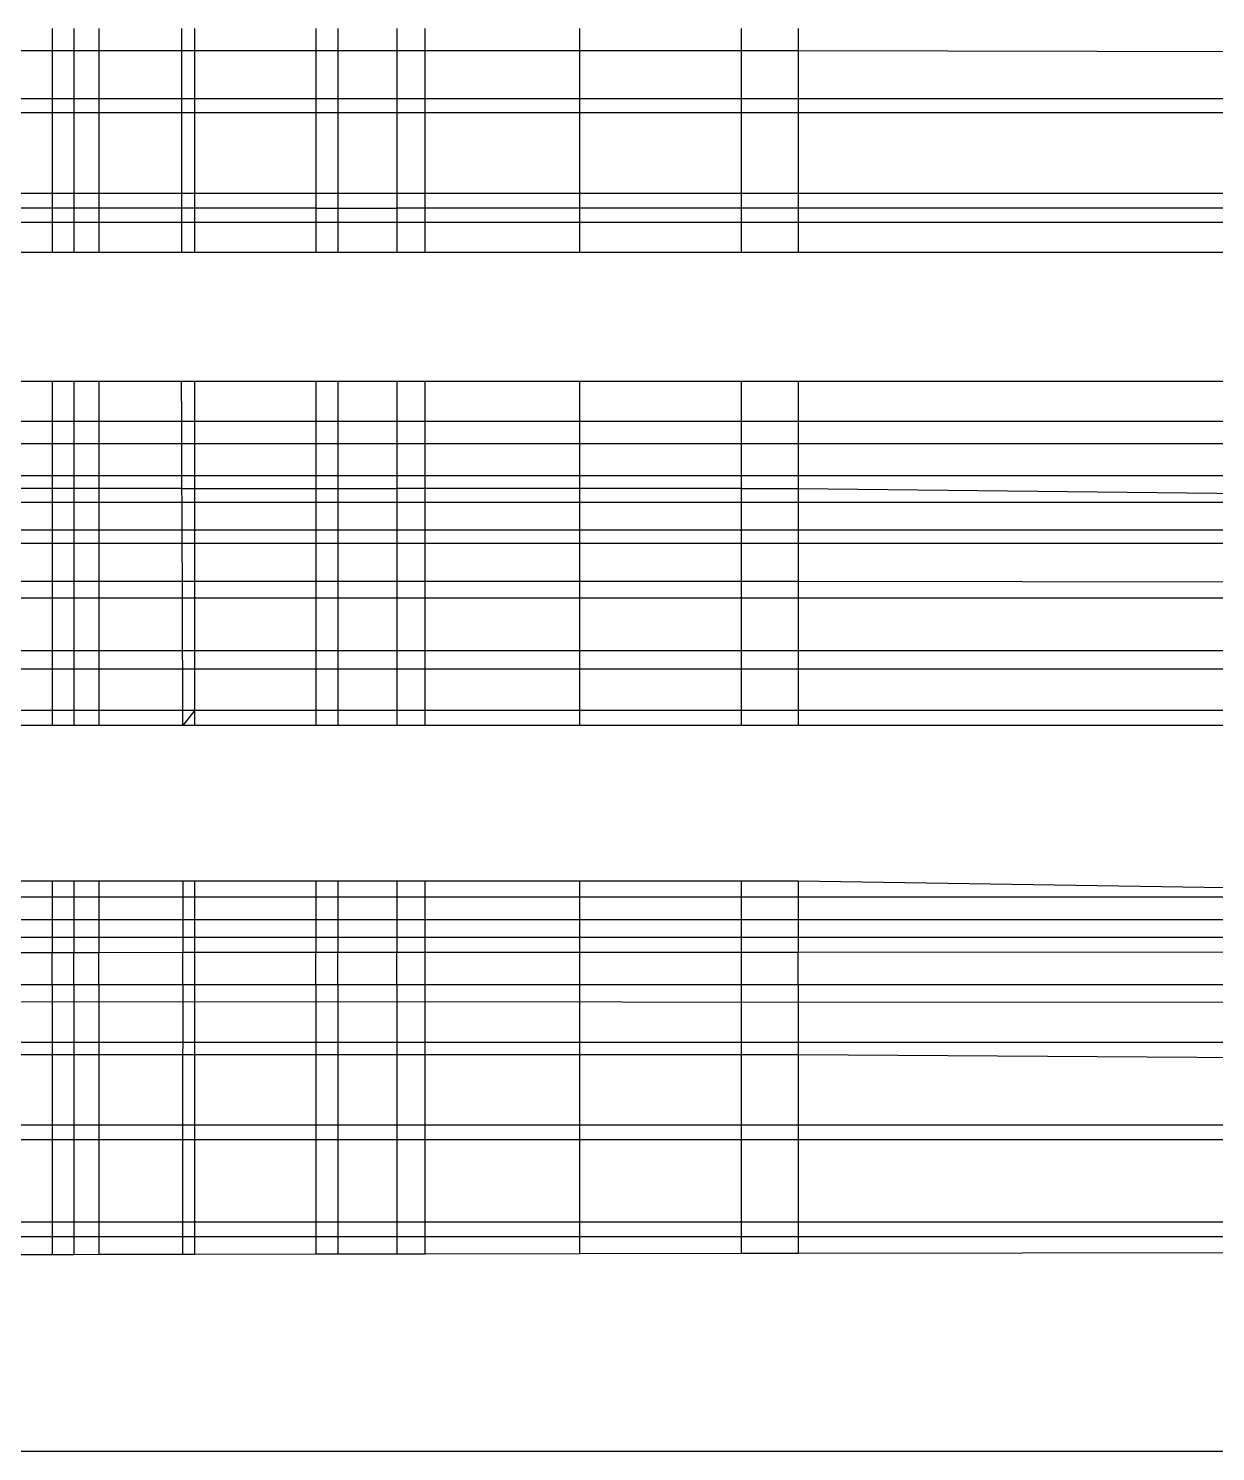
# Model space of a CAD drawing. Header units: inches. Extents: x 17 to 4615, y 5 to 3256.
# Drawn here: x 1649.082 to 1651.627, y 1396.612 to 1399.665 of the extents above; entities that cross this region are included whole.
import ezdxf

# ---------------------------------------------------------------- set-up
doc = ezdxf.new("R2010")
doc.units = ezdxf.units.IN
doc.header["$MEASUREMENT"] = 0

msp = doc.modelspace()

# ---------------------------------------------------------------- linework, layer by layer
for p, q in [((1649.1324, 1399.6646), (1649.1324, 1399.6167)), ((1649.1785, 1399.6646), (1649.1785, 1399.6167)), ((1649.2324, 1399.6646), (1649.2324, 1399.6167)), ((1649.4106, 1399.6167), (1649.4107, 1399.6646)), ((1649.4386, 1399.6167), (1649.4386, 1399.6646)), ((1649.6981, 1399.6646), (1649.6981, 1399.6167)), ((1649.7447, 1399.6646), (1649.7447, 1399.6167)), ((1649.8715, 1399.6646), (1649.8715, 1399.6167)), ((1649.9324, 1399.6167), (1649.9324, 1399.6646)), ((1650.2638, 1399.6167), (1650.2638, 1399.6646)), ((1650.6106, 1399.6167), (1650.6106, 1399.6646)), ((1650.7324, 1399.6646), (1650.7324, 1399.6167)), ((1649.1324, 1399.6167), (1649.0202, 1399.6167)), ((1649.1324, 1399.6167), (1649.1324, 1399.5139)), ((1649.1785, 1399.6167), (1649.1324, 1399.6167)), ((1649.1785, 1399.6167), (1649.1785, 1399.5139)), ((1649.2324, 1399.6167), (1649.1785, 1399.6167)), ((1649.2324, 1399.6167), (1649.2324, 1399.5139)), ((1649.4106, 1399.6167), (1649.2324, 1399.6167)), ((1649.4105, 1399.5139), (1649.4106, 1399.6167)), ((1649.4386, 1399.6167), (1649.4106, 1399.6167)), ((1649.4386, 1399.5139), (1649.4386, 1399.6167)), ((1649.6981, 1399.6167), (1649.4386, 1399.6167)), ((1649.6981, 1399.6167), (1649.6981, 1399.5139)), ((1649.7447, 1399.6167), (1649.6981, 1399.6167)), ((1649.7447, 1399.6167), (1649.7447, 1399.5139)), ((1649.8715, 1399.6167), (1649.7447, 1399.6167)), ((1649.8715, 1399.6167), (1649.8715, 1399.5139)), ((1649.9324, 1399.6167), (1649.8715, 1399.6167)), ((1649.9324, 1399.5139), (1649.9324, 1399.6167)), ((1650.2638, 1399.6167), (1649.9324, 1399.6167)), ((1650.2638, 1399.5139), (1650.2638, 1399.6167)), ((1650.6106, 1399.6167), (1650.2638, 1399.6167)), ((1650.6106, 1399.5139), (1650.6106, 1399.6167)), ((1650.7324, 1399.6167), (1650.6106, 1399.6167)), ((1650.7324, 1399.6167), (1650.7324, 1399.5139)), ((1654.4066, 1399.6094), (1650.7324, 1399.6167)), ((1649.1324, 1399.5139), (1649.0203, 1399.5139)), ((1649.1324, 1399.5139), (1649.1324, 1399.4834)), ((1649.1785, 1399.5139), (1649.1324, 1399.5139)), ((1649.1785, 1399.5139), (1649.1785, 1399.4834)), ((1649.2324, 1399.5139), (1649.1785, 1399.5139)), ((1649.2324, 1399.5139), (1649.2324, 1399.4834)), ((1649.4105, 1399.5139), (1649.2324, 1399.5139)), ((1649.4105, 1399.4834), (1649.4105, 1399.5139)), ((1649.4386, 1399.5139), (1649.4105, 1399.5139)), ((1649.4386, 1399.4834), (1649.4386, 1399.5139)), ((1649.6981, 1399.5139), (1649.4386, 1399.5139)), ((1649.6981, 1399.5139), (1649.6981, 1399.4834)), ((1649.7447, 1399.5139), (1649.6981, 1399.5139)), ((1649.7447, 1399.5139), (1649.7447, 1399.4834)), ((1649.8715, 1399.5139), (1649.7447, 1399.5139)), ((1649.8715, 1399.5139), (1649.8715, 1399.4834)), ((1649.9324, 1399.5139), (1649.8715, 1399.5139)), ((1649.9324, 1399.4834), (1649.9324, 1399.5139)), ((1650.2638, 1399.5139), (1649.9324, 1399.5139)), ((1650.2638, 1399.4834), (1650.2638, 1399.5139)), ((1650.6106, 1399.5139), (1650.2638, 1399.5139)), ((1650.6106, 1399.4834), (1650.6106, 1399.5139)), ((1650.7324, 1399.5139), (1650.6106, 1399.5139)), ((1650.7324, 1399.5139), (1650.7324, 1399.4834)), ((1654.2355, 1399.5139), (1650.7324, 1399.5139)), ((1649.1324, 1399.4834), (1649.0203, 1399.4834)), ((1649.1324, 1399.4834), (1649.1324, 1399.3114)), ((1649.1785, 1399.4834), (1649.1324, 1399.4834)), ((1649.1785, 1399.4834), (1649.1785, 1399.3114)), ((1649.2324, 1399.4834), (1649.1785, 1399.4834)), ((1649.2324, 1399.4834), (1649.2324, 1399.3114)), ((1649.4105, 1399.4834), (1649.2324, 1399.4834)), ((1649.4103, 1399.3114), (1649.4105, 1399.4834)), ((1649.4386, 1399.4834), (1649.4105, 1399.4834)), ((1649.4386, 1399.3114), (1649.4386, 1399.4834)), ((1649.6981, 1399.4834), (1649.4386, 1399.4834)), ((1649.6981, 1399.4834), (1649.6981, 1399.3114)), ((1649.7447, 1399.4834), (1649.6981, 1399.4834)), ((1649.7447, 1399.4834), (1649.7447, 1399.3114)), ((1649.8715, 1399.4834), (1649.7447, 1399.4834)), ((1649.8715, 1399.4834), (1649.8715, 1399.3114)), ((1649.9324, 1399.4834), (1649.8715, 1399.4834)), ((1649.9324, 1399.3114), (1649.9324, 1399.4834)), ((1650.2638, 1399.4834), (1649.9324, 1399.4834)), ((1650.2638, 1399.3114), (1650.2638, 1399.4834)), ((1650.6106, 1399.4834), (1650.2638, 1399.4834)), ((1650.6106, 1399.3114), (1650.6106, 1399.4834)), ((1650.7324, 1399.4834), (1650.6106, 1399.4834)), ((1650.7324, 1399.4834), (1650.7324, 1399.3114)), ((1654.1807, 1399.4834), (1650.7324, 1399.4834)), ((1649.0203, 1399.3114), (1649.1324, 1399.3114)), ((1649.1324, 1399.3114), (1649.1324, 1399.2793)), ((1649.1324, 1399.3114), (1649.1785, 1399.3114)), ((1649.1785, 1399.3114), (1649.1785, 1399.2793)), ((1649.1785, 1399.3114), (1649.2324, 1399.3114)), ((1649.2324, 1399.3114), (1649.2324, 1399.2793)), ((1649.2324, 1399.3114), (1649.4103, 1399.3114)), ((1649.4103, 1399.2793), (1649.4103, 1399.3114)), ((1649.4103, 1399.3114), (1649.4386, 1399.3114)), ((1649.4386, 1399.2793), (1649.4386, 1399.3114)), ((1649.4386, 1399.3114), (1649.6981, 1399.3114)), ((1649.6981, 1399.3114), (1649.6981, 1399.2793)), ((1649.6981, 1399.3114), (1649.7447, 1399.3114)), ((1649.7447, 1399.3114), (1649.7447, 1399.2487)), ((1649.7447, 1399.3114), (1649.8715, 1399.3114)), ((1649.8715, 1399.3114), (1649.8715, 1399.2793)), ((1649.8715, 1399.3114), (1649.9324, 1399.3114)), ((1649.9324, 1399.2793), (1649.9324, 1399.3114)), ((1649.9324, 1399.3114), (1650.2638, 1399.3114)), ((1650.2638, 1399.2793), (1650.2638, 1399.3114)), ((1650.2638, 1399.3114), (1650.6106, 1399.3114)), ((1650.6106, 1399.2793), (1650.6106, 1399.3114)), ((1650.6106, 1399.3114), (1650.7324, 1399.3114)), ((1650.7324, 1399.3114), (1650.7324, 1399.2487)), ((1650.7324, 1399.3114), (1653.9903, 1399.3114)), ((1649.1324, 1399.2793), (1649.0203, 1399.2793)), ((1649.1324, 1399.2793), (1649.1324, 1399.2487)), ((1649.1785, 1399.2793), (1649.1324, 1399.2793)), ((1649.1785, 1399.2793), (1649.1785, 1399.2487)), ((1649.2324, 1399.2793), (1649.1785, 1399.2793)), ((1649.2324, 1399.2793), (1649.2324, 1399.2487)), ((1649.4103, 1399.2793), (1649.2324, 1399.2793)), ((1649.4102, 1399.2487), (1649.4103, 1399.2793)), ((1649.4386, 1399.2793), (1649.4103, 1399.2793)), ((1649.4386, 1399.2487), (1649.4386, 1399.2793)), ((1649.6981, 1399.2793), (1649.4386, 1399.2793)), ((1649.6981, 1399.2793), (1649.6981, 1399.2487)), ((1649.6981, 1399.2793), (1649.8715, 1399.2793)), ((1649.8715, 1399.2793), (1649.8715, 1399.2487)), ((1649.9324, 1399.2793), (1649.8715, 1399.2793)), ((1649.9324, 1399.2487), (1649.9324, 1399.2793)), ((1650.2638, 1399.2793), (1649.9324, 1399.2793)), ((1650.2638, 1399.2487), (1650.2638, 1399.2793)), ((1650.6106, 1399.2793), (1650.2638, 1399.2793)), ((1650.6106, 1399.2487), (1650.6106, 1399.2793)), ((1653.9548, 1399.2793), (1650.6106, 1399.2793)), ((1649.1324, 1399.2487), (1649.0203, 1399.2487)), ((1649.1324, 1399.2487), (1649.1324, 1399.1839)), ((1649.1785, 1399.2487), (1649.1324, 1399.2487)), ((1649.1785, 1399.2487), (1649.1785, 1399.1839)), ((1649.2324, 1399.2487), (1649.1785, 1399.2487)), ((1649.2324, 1399.2487), (1649.2324, 1399.1839)), ((1649.4102, 1399.2487), (1649.2324, 1399.2487)), ((1649.4102, 1399.1839), (1649.4102, 1399.2487)), ((1649.4386, 1399.2487), (1649.4102, 1399.2487)), ((1649.4386, 1399.1839), (1649.4386, 1399.2487)), ((1649.6981, 1399.2487), (1649.4386, 1399.2487)), ((1649.6981, 1399.2487), (1649.6981, 1399.1839)), ((1649.7447, 1399.2487), (1649.6981, 1399.2487)), ((1649.7447, 1399.2487), (1649.7447, 1399.1839)), ((1649.8715, 1399.2487), (1649.7447, 1399.2487)), ((1649.8715, 1399.2487), (1649.8715, 1399.1839)), ((1649.9324, 1399.2487), (1649.8715, 1399.2487)), ((1649.9324, 1399.1839), (1649.9324, 1399.2487)), ((1650.2638, 1399.2487), (1649.9324, 1399.2487)), ((1650.2638, 1399.1839), (1650.2638, 1399.2487)), ((1650.6106, 1399.2487), (1650.2638, 1399.2487)), ((1650.6106, 1399.1839), (1650.6106, 1399.2487)), ((1650.7324, 1399.2487), (1650.6106, 1399.2487)), ((1650.7324, 1399.2487), (1650.7324, 1399.1839)), ((1653.9295, 1399.2487), (1650.7324, 1399.2487)), ((1649.1324, 1399.1839), (1649.0203, 1399.1839)), ((1649.1785, 1399.1839), (1649.1324, 1399.1839)), ((1649.2324, 1399.1839), (1649.1785, 1399.1839)), ((1649.4102, 1399.1839), (1649.2324, 1399.1839)), ((1649.4386, 1399.1839), (1649.4102, 1399.1839)), ((1649.6981, 1399.1839), (1649.4386, 1399.1839)), ((1649.7447, 1399.1839), (1649.6981, 1399.1839)), ((1649.8715, 1399.1839), (1649.7447, 1399.1839)), ((1649.9324, 1399.1839), (1649.8715, 1399.1839)), ((1650.2638, 1399.1839), (1649.9324, 1399.1839)), ((1650.6106, 1399.1839), (1650.2638, 1399.1839)), ((1650.7324, 1399.1839), (1650.6106, 1399.1839)), ((1653.8762, 1399.1839), (1650.7324, 1399.1839)), ((1649.1324, 1398.9075), (1649.0203, 1398.9075)), ((1649.1785, 1398.9075), (1649.1324, 1398.9075)), ((1649.1324, 1398.9075), (1649.1324, 1398.8225)), ((1649.2324, 1398.9075), (1649.1785, 1398.9075)), ((1649.1785, 1398.9075), (1649.1785, 1398.8225)), ((1649.4099, 1398.9075), (1649.2324, 1398.9075)), ((1649.2324, 1398.9075), (1649.2324, 1398.8225)), ((1649.4386, 1398.9075), (1649.4099, 1398.9075)), ((1649.4102, 1398.8225), (1649.4099, 1398.9075)), ((1649.6981, 1398.9075), (1649.4386, 1398.9075)), ((1649.4386, 1398.8225), (1649.4386, 1398.9075)), ((1649.7447, 1398.9075), (1649.6981, 1398.9075)), ((1649.6981, 1398.9075), (1649.6981, 1398.8225)), ((1649.8715, 1398.9075), (1649.7447, 1398.9075)), ((1649.7447, 1398.9075), (1649.7447, 1398.8225)), ((1649.9324, 1398.9075), (1649.8715, 1398.9075)), ((1649.8715, 1398.9075), (1649.8715, 1398.8225)), ((1650.2638, 1398.9075), (1649.9324, 1398.9075)), ((1649.9324, 1398.8225), (1649.9324, 1398.9075)), ((1650.6106, 1398.9075), (1650.2638, 1398.9075)), ((1650.2638, 1398.8225), (1650.2638, 1398.9075)), ((1650.7324, 1398.9075), (1650.6106, 1398.9075)), ((1650.6106, 1398.8225), (1650.6106, 1398.9075)), ((1653.6628, 1398.9075), (1650.7324, 1398.9075)), ((1650.7324, 1398.9075), (1650.7324, 1398.8225)), ((1649.0203, 1398.8225), (1649.1324, 1398.8225)), ((1649.1324, 1398.8225), (1649.1324, 1398.7736)), ((1649.1324, 1398.8225), (1649.1785, 1398.8225)), ((1649.1785, 1398.8225), (1649.1785, 1398.7736)), ((1649.1785, 1398.8225), (1649.2324, 1398.8225)), ((1649.2324, 1398.8225), (1649.2324, 1398.7736)), ((1649.2324, 1398.8225), (1649.4102, 1398.8225)), ((1649.4104, 1398.7736), (1649.4102, 1398.8225)), ((1649.4102, 1398.8225), (1649.4386, 1398.8225)), ((1649.4386, 1398.7736), (1649.4386, 1398.8225)), ((1649.4386, 1398.8225), (1649.6981, 1398.8225)), ((1649.6981, 1398.8225), (1649.6981, 1398.7736)), ((1649.6981, 1398.8225), (1649.7447, 1398.8225)), ((1649.7447, 1398.8225), (1649.7447, 1398.7736)), ((1649.7447, 1398.8225), (1649.8715, 1398.8225)), ((1649.8715, 1398.8225), (1649.9324, 1398.8225)), ((1649.8715, 1398.8225), (1649.8715, 1398.7736)), ((1649.9324, 1398.7736), (1649.9324, 1398.8225)), ((1649.9324, 1398.8225), (1650.2638, 1398.8225)), ((1650.2638, 1398.7736), (1650.2638, 1398.8225)), ((1650.2638, 1398.8225), (1650.6106, 1398.8225)), ((1650.6106, 1398.7736), (1650.6106, 1398.8225)), ((1650.6106, 1398.8225), (1650.7324, 1398.8225)), ((1650.7324, 1398.8225), (1650.7324, 1398.7736)), ((1650.7324, 1398.8225), (1653.6053, 1398.8225)), ((1649.1324, 1398.7736), (1649.0203, 1398.7736)), ((1649.1324, 1398.7736), (1649.1324, 1398.7056)), ((1649.1785, 1398.7736), (1649.1324, 1398.7736)), ((1649.1785, 1398.7736), (1649.1785, 1398.7056)), ((1649.2324, 1398.7736), (1649.1785, 1398.7736)), ((1649.2324, 1398.7736), (1649.2324, 1398.7056)), ((1649.4104, 1398.7736), (1649.2324, 1398.7736)), ((1649.4107, 1398.7056), (1649.4104, 1398.7736)), ((1649.4386, 1398.7736), (1649.4104, 1398.7736)), ((1649.4386, 1398.7056), (1649.4386, 1398.7736)), ((1649.6981, 1398.7736), (1649.4386, 1398.7736)), ((1649.6981, 1398.7736), (1649.6981, 1398.7056)), ((1649.7447, 1398.7736), (1649.6981, 1398.7736)), ((1649.7447, 1398.7736), (1649.7447, 1398.7056)), ((1649.8715, 1398.7736), (1649.7447, 1398.7736)), ((1649.8715, 1398.7736), (1649.8715, 1398.7056)), ((1649.9324, 1398.7736), (1649.8715, 1398.7736)), ((1649.9324, 1398.7056), (1649.9324, 1398.7736)), ((1650.2638, 1398.7736), (1649.9324, 1398.7736)), ((1650.2638, 1398.7056), (1650.2638, 1398.7736)), ((1650.6106, 1398.7736), (1650.2638, 1398.7736)), ((1650.6106, 1398.7056), (1650.6106, 1398.7736)), ((1650.7324, 1398.7736), (1650.6106, 1398.7736)), ((1650.7324, 1398.7736), (1650.7324, 1398.7056)), ((1653.5722, 1398.7736), (1650.7324, 1398.7736)), ((1649.0204, 1398.7056), (1649.1324, 1398.7056)), ((1649.1324, 1398.7056), (1649.1324, 1398.6476)), ((1649.1324, 1398.7056), (1649.1785, 1398.7056)), ((1649.1785, 1398.7056), (1649.1785, 1398.6476)), ((1649.1785, 1398.7056), (1649.2324, 1398.7056)), ((1649.2324, 1398.7056), (1649.2324, 1398.6476)), ((1649.2324, 1398.7056), (1649.4107, 1398.7056)), ((1649.4108, 1398.6781), (1649.4107, 1398.7056)), ((1649.4107, 1398.7056), (1649.4386, 1398.7056)), ((1649.4386, 1398.6781), (1649.4386, 1398.7056)), ((1649.4386, 1398.7056), (1649.6981, 1398.7056)), ((1649.6981, 1398.7056), (1649.6981, 1398.6781)), ((1649.6981, 1398.7056), (1649.7447, 1398.7056)), ((1649.7447, 1398.7056), (1649.7447, 1398.6781)), ((1649.7447, 1398.7056), (1649.8715, 1398.7056)), ((1649.8715, 1398.7056), (1649.8715, 1398.6781)), ((1649.8715, 1398.7056), (1649.9324, 1398.7056)), ((1649.9324, 1398.6476), (1649.9324, 1398.7056)), ((1649.9324, 1398.7056), (1650.2638, 1398.7056)), ((1650.2638, 1398.6476), (1650.2638, 1398.7056)), ((1650.2638, 1398.7056), (1650.6106, 1398.7056)), ((1650.6106, 1398.6781), (1650.6106, 1398.7056)), ((1650.6106, 1398.7056), (1650.7324, 1398.7056)), ((1650.7324, 1398.7056), (1650.7324, 1398.6781)), ((1650.7324, 1398.7056), (1653.5263, 1398.7056)), ((1649.4108, 1398.6781), (1647.9386, 1398.6781)), ((1649.4109, 1398.6476), (1649.4108, 1398.6781)), ((1649.4108, 1398.6781), (1649.4386, 1398.6781)), ((1649.4386, 1398.6476), (1649.4386, 1398.6781)), ((1649.4386, 1398.6781), (1649.6981, 1398.6781)), ((1649.6981, 1398.6781), (1649.6981, 1398.6476)), ((1649.6981, 1398.6781), (1649.7447, 1398.6781)), ((1649.7447, 1398.6781), (1649.7447, 1398.6476)), ((1649.7447, 1398.6781), (1649.8715, 1398.6781)), ((1649.8715, 1398.6781), (1649.8715, 1398.6476)), ((1650.6106, 1398.6781), (1649.8715, 1398.6781)), ((1650.6106, 1398.6476), (1650.6106, 1398.6781)), ((1650.6106, 1398.6781), (1650.7324, 1398.6781)), ((1650.7324, 1398.6781), (1650.7324, 1398.6476)), ((1650.7324, 1398.6781), (1653.489, 1398.6476)), ((1649.1324, 1398.6476), (1649.0204, 1398.6476)), ((1649.1324, 1398.6476), (1649.1324, 1398.5893)), ((1649.1785, 1398.6476), (1649.1324, 1398.6476)), ((1649.1785, 1398.6476), (1649.1785, 1398.5893)), ((1649.2324, 1398.6476), (1649.1785, 1398.6476)), ((1649.2324, 1398.6476), (1649.2324, 1398.5893)), ((1649.4109, 1398.6476), (1649.2324, 1398.6476)), ((1649.4112, 1398.5893), (1649.4109, 1398.6476)), ((1649.4386, 1398.6476), (1649.4109, 1398.6476)), ((1649.4386, 1398.5893), (1649.4386, 1398.6476)), ((1649.6981, 1398.6476), (1649.4386, 1398.6476)), ((1649.6981, 1398.6476), (1649.6981, 1398.5893)), ((1649.7447, 1398.6476), (1649.6981, 1398.6476)), ((1649.7447, 1398.6476), (1649.7447, 1398.5893)), ((1649.8715, 1398.6476), (1649.7447, 1398.6476)), ((1649.8715, 1398.6476), (1649.8715, 1398.5893)), ((1649.9324, 1398.6476), (1649.8715, 1398.6476)), ((1649.9324, 1398.5893), (1649.9324, 1398.6476)), ((1650.2638, 1398.6476), (1649.9324, 1398.6476)), ((1650.2638, 1398.5893), (1650.2638, 1398.6476)), ((1650.6106, 1398.6476), (1650.2638, 1398.6476)), ((1650.6106, 1398.5893), (1650.6106, 1398.6476)), ((1650.7324, 1398.6476), (1650.6106, 1398.6476)), ((1650.7324, 1398.6476), (1650.7324, 1398.5893)), ((1653.489, 1398.6476), (1650.7324, 1398.6476)), ((1649.0204, 1398.5893), (1649.1324, 1398.5893)), ((1649.1324, 1398.5893), (1649.1324, 1398.5602)), ((1649.1324, 1398.5893), (1649.1785, 1398.5893)), ((1649.1785, 1398.5893), (1649.1785, 1398.5602)), ((1649.1785, 1398.5893), (1649.2324, 1398.5893)), ((1649.2324, 1398.5893), (1649.2324, 1398.5602)), ((1649.2324, 1398.5893), (1649.4112, 1398.5893)), ((1649.4113, 1398.5602), (1649.4112, 1398.5893)), ((1649.4112, 1398.5893), (1649.4386, 1398.5893)), ((1649.4386, 1398.5602), (1649.4386, 1398.5893)), ((1649.4386, 1398.5893), (1649.6981, 1398.5893)), ((1649.6981, 1398.5893), (1649.6981, 1398.5602)), ((1649.6981, 1398.5893), (1649.7447, 1398.5893)), ((1649.7447, 1398.5893), (1649.7447, 1398.5602)), ((1649.7447, 1398.5893), (1649.8715, 1398.5893)), ((1649.8715, 1398.5893), (1649.8715, 1398.5602)), ((1649.8715, 1398.5893), (1649.9324, 1398.5893)), ((1649.9324, 1398.5602), (1649.9324, 1398.5893)), ((1649.9324, 1398.5893), (1650.2638, 1398.5893)), ((1650.2638, 1398.5602), (1650.2638, 1398.5893)), ((1650.2638, 1398.5893), (1650.6106, 1398.5893)), ((1650.6106, 1398.5602), (1650.6106, 1398.5893)), ((1650.6106, 1398.5893), (1650.7324, 1398.5893)), ((1650.7324, 1398.5893), (1650.7324, 1398.5602)), ((1650.7324, 1398.5893), (1653.4544, 1398.5893)), ((1649.1324, 1398.5602), (1649.0204, 1398.5602)), ((1649.1324, 1398.5602), (1649.1324, 1398.4789)), ((1649.1785, 1398.5602), (1649.1324, 1398.5602)), ((1649.1785, 1398.5602), (1649.1785, 1398.4789)), ((1649.2324, 1398.5602), (1649.1785, 1398.5602)), ((1649.2324, 1398.5602), (1649.2324, 1398.4789)), ((1649.4113, 1398.5602), (1649.2324, 1398.5602)), ((1649.4116, 1398.4789), (1649.4113, 1398.5602)), ((1649.4386, 1398.5602), (1649.4113, 1398.5602)), ((1649.4386, 1398.4789), (1649.4386, 1398.5602)), ((1649.6981, 1398.5602), (1649.4386, 1398.5602)), ((1649.6981, 1398.5602), (1649.6981, 1398.4789)), ((1649.7447, 1398.5602), (1649.6981, 1398.5602)), ((1649.7447, 1398.5602), (1649.7447, 1398.4789)), ((1649.8715, 1398.5602), (1649.7447, 1398.5602)), ((1649.8715, 1398.5602), (1649.8715, 1398.4789)), ((1649.9324, 1398.5602), (1649.8715, 1398.5602)), ((1649.9324, 1398.4789), (1649.9324, 1398.5602)), ((1650.2638, 1398.5602), (1649.9324, 1398.5602)), ((1650.2638, 1398.4789), (1650.2638, 1398.5602)), ((1650.6106, 1398.5602), (1650.2638, 1398.5602)), ((1650.6106, 1398.4789), (1650.6106, 1398.5602)), ((1650.7324, 1398.5602), (1650.6106, 1398.5602)), ((1650.7324, 1398.5602), (1650.7324, 1398.4789)), ((1653.4371, 1398.5602), (1650.7324, 1398.5602)), ((1649.0204, 1398.4789), (1649.1324, 1398.4789)), ((1649.1324, 1398.4789), (1649.1324, 1398.4436)), ((1649.1324, 1398.4789), (1649.1785, 1398.4789)), ((1649.1785, 1398.4789), (1649.1785, 1398.4436)), ((1649.1785, 1398.4789), (1649.2324, 1398.4789)), ((1649.2324, 1398.4789), (1649.2324, 1398.4436)), ((1649.2324, 1398.4789), (1649.4116, 1398.4789)), ((1649.4118, 1398.4436), (1649.4116, 1398.4789)), ((1649.4116, 1398.4789), (1649.4386, 1398.4789)), ((1649.4386, 1398.4436), (1649.4386, 1398.4789)), ((1649.4386, 1398.4789), (1649.6981, 1398.4789)), ((1649.6981, 1398.4789), (1649.6981, 1398.4436)), ((1649.6981, 1398.4789), (1649.7447, 1398.4789)), ((1649.7447, 1398.4789), (1649.7447, 1398.4436)), ((1649.7447, 1398.4789), (1649.8715, 1398.4789)), ((1649.8715, 1398.4789), (1649.8715, 1398.4436)), ((1649.8715, 1398.4789), (1649.9324, 1398.4789)), ((1649.9324, 1398.4436), (1649.9324, 1398.4789)), ((1649.9324, 1398.4789), (1650.2638, 1398.4789)), ((1650.2638, 1398.4436), (1650.2638, 1398.4789)), ((1650.2638, 1398.4789), (1650.6106, 1398.4789)), ((1650.6106, 1398.4436), (1650.6106, 1398.4789)), ((1650.6106, 1398.4789), (1650.7324, 1398.4789)), ((1650.7324, 1398.4789), (1650.7324, 1398.4436)), ((1650.7324, 1398.4789), (1653.3869, 1398.4756)), ((1649.0204, 1398.4436), (1649.1324, 1398.4436)), ((1649.1324, 1398.4436), (1649.1324, 1398.3299)), ((1649.1324, 1398.4436), (1649.1785, 1398.4436)), ((1649.1785, 1398.4436), (1649.1785, 1398.3299)), ((1649.1785, 1398.4436), (1649.2324, 1398.4436)), ((1649.2324, 1398.4436), (1649.2324, 1398.3299)), ((1649.2324, 1398.4436), (1649.4118, 1398.4436)), ((1649.4122, 1398.3299), (1649.4118, 1398.4436)), ((1649.4118, 1398.4436), (1649.4386, 1398.4436)), ((1649.4386, 1398.3299), (1649.4386, 1398.4436)), ((1649.4386, 1398.4436), (1649.6981, 1398.4436)), ((1649.6981, 1398.4436), (1649.6981, 1398.3299)), ((1649.6981, 1398.4436), (1649.7447, 1398.4436)), ((1649.7447, 1398.4436), (1649.7447, 1398.3299)), ((1649.7447, 1398.4436), (1649.8715, 1398.4436)), ((1649.8715, 1398.4436), (1649.8715, 1398.3299)), ((1649.8715, 1398.4436), (1649.9324, 1398.4436)), ((1649.9324, 1398.3299), (1649.9324, 1398.4436)), ((1649.9324, 1398.4436), (1650.2638, 1398.4436)), ((1650.2638, 1398.3299), (1650.2638, 1398.4436)), ((1650.2638, 1398.4436), (1650.6106, 1398.4436)), ((1650.6106, 1398.3299), (1650.6106, 1398.4436)), ((1650.6106, 1398.4436), (1650.7324, 1398.4436)), ((1650.7324, 1398.4436), (1650.7324, 1398.3299)), ((1650.7324, 1398.4436), (1653.3679, 1398.4436)), ((1649.1324, 1398.3299), (1649.0204, 1398.3299)), ((1649.1324, 1398.3299), (1649.1324, 1398.2906)), ((1649.1785, 1398.3299), (1649.1324, 1398.3299)), ((1649.1785, 1398.3299), (1649.1785, 1398.2906)), ((1649.2324, 1398.3299), (1649.1785, 1398.3299)), ((1649.2324, 1398.3299), (1649.2324, 1398.2906)), ((1649.4122, 1398.3299), (1649.2324, 1398.3299)), ((1649.4124, 1398.2906), (1649.4122, 1398.3299)), ((1649.4386, 1398.3299), (1649.4122, 1398.3299)), ((1649.4386, 1398.2906), (1649.4386, 1398.3299)), ((1649.6981, 1398.3299), (1649.4386, 1398.3299)), ((1649.6981, 1398.3299), (1649.6981, 1398.2906)), ((1649.7447, 1398.3299), (1649.6981, 1398.3299)), ((1649.7447, 1398.3299), (1649.7447, 1398.2906)), ((1649.8715, 1398.3299), (1649.7447, 1398.3299)), ((1649.8715, 1398.3299), (1649.8715, 1398.2906)), ((1649.9324, 1398.3299), (1649.8715, 1398.3299)), ((1649.9324, 1398.2906), (1649.9324, 1398.3299)), ((1650.2638, 1398.3299), (1649.9324, 1398.3299)), ((1650.2638, 1398.2906), (1650.2638, 1398.3299)), ((1650.6106, 1398.3299), (1650.2638, 1398.3299)), ((1650.6106, 1398.2906), (1650.6106, 1398.3299)), ((1650.7324, 1398.3299), (1650.6106, 1398.3299)), ((1650.7324, 1398.3299), (1650.7324, 1398.2906)), ((1653.3005, 1398.3299), (1650.7324, 1398.3299)), ((1649.1324, 1398.2906), (1649.0204, 1398.2906)), ((1649.1324, 1398.2906), (1649.1324, 1398.2026)), ((1649.1785, 1398.2906), (1649.1324, 1398.2906)), ((1649.1785, 1398.2906), (1649.1785, 1398.2026)), ((1649.2324, 1398.2906), (1649.1785, 1398.2906)), ((1649.2324, 1398.2906), (1649.2324, 1398.2026)), ((1649.4124, 1398.2906), (1649.2324, 1398.2906)), ((1649.4127, 1398.2026), (1649.4124, 1398.2906)), ((1649.4386, 1398.2906), (1649.4124, 1398.2906)), ((1649.4386, 1398.2026), (1649.4386, 1398.2906)), ((1649.6981, 1398.2906), (1649.4386, 1398.2906)), ((1649.6981, 1398.2906), (1649.6981, 1398.2026)), ((1649.7447, 1398.2906), (1649.6981, 1398.2906)), ((1649.7447, 1398.2906), (1649.7447, 1398.2026)), ((1649.8715, 1398.2906), (1649.7447, 1398.2906)), ((1649.8715, 1398.2906), (1649.8715, 1398.2026)), ((1649.9324, 1398.2906), (1649.8715, 1398.2906)), ((1649.9324, 1398.2026), (1649.9324, 1398.2906)), ((1650.2638, 1398.2906), (1649.9324, 1398.2906)), ((1650.2638, 1398.2026), (1650.2638, 1398.2906)), ((1650.6106, 1398.2906), (1650.2638, 1398.2906)), ((1650.6106, 1398.2026), (1650.6106, 1398.2906)), ((1650.7324, 1398.2906), (1650.6106, 1398.2906)), ((1650.7324, 1398.2906), (1650.7324, 1398.2026)), ((1653.2772, 1398.2906), (1650.7324, 1398.2906)), ((1649.0204, 1398.2026), (1649.1324, 1398.2026)), ((1649.1324, 1398.2026), (1649.1324, 1398.1694)), ((1649.1324, 1398.2026), (1649.1785, 1398.2026)), ((1649.1785, 1398.2026), (1649.1785, 1398.1694)), ((1649.1785, 1398.2026), (1649.2324, 1398.2026)), ((1649.2324, 1398.2026), (1649.2324, 1398.1694)), ((1649.2324, 1398.2026), (1649.4127, 1398.2026)), ((1649.4129, 1398.1694), (1649.4127, 1398.2026)), ((1649.4127, 1398.2026), (1649.4386, 1398.2026)), ((1649.4386, 1398.2026), (1649.4129, 1398.1694)), ((1649.4386, 1398.1694), (1649.4386, 1398.2026)), ((1649.4386, 1398.2026), (1649.6981, 1398.2026)), ((1649.6981, 1398.2026), (1649.6981, 1398.1694)), ((1649.6981, 1398.2026), (1649.7447, 1398.2026)), ((1649.7447, 1398.2026), (1649.7447, 1398.1694)), ((1649.7447, 1398.2026), (1649.8715, 1398.2026)), ((1649.8715, 1398.2026), (1649.8715, 1398.1694)), ((1649.8715, 1398.2026), (1649.9324, 1398.2026)), ((1649.9324, 1398.1694), (1649.9324, 1398.2026)), ((1649.9324, 1398.2026), (1650.2638, 1398.2026)), ((1650.2638, 1398.1694), (1650.2638, 1398.2026)), ((1650.2638, 1398.2026), (1650.6106, 1398.2026)), ((1650.6106, 1398.1694), (1650.6106, 1398.2026)), ((1650.6106, 1398.2026), (1650.7324, 1398.2026)), ((1650.7324, 1398.2026), (1650.7324, 1398.1694)), ((1650.7324, 1398.2026), (1653.2444, 1398.2026)), ((1649.1324, 1398.1694), (1649.0204, 1398.1694)), ((1649.1785, 1398.1694), (1649.1324, 1398.1694)), ((1649.2324, 1398.1694), (1649.1785, 1398.1694)), ((1649.4129, 1398.1694), (1649.2324, 1398.1694)), ((1649.4386, 1398.1694), (1649.4129, 1398.1694)), ((1649.6981, 1398.1694), (1649.4386, 1398.1694)), ((1649.7447, 1398.1694), (1649.6981, 1398.1694)), ((1649.8715, 1398.1694), (1649.7447, 1398.1694)), ((1649.9324, 1398.1694), (1649.8715, 1398.1694)), ((1650.2638, 1398.1694), (1649.9324, 1398.1694)), ((1650.6106, 1398.1694), (1650.2638, 1398.1694)), ((1650.7324, 1398.1694), (1650.6106, 1398.1694)), ((1653.232, 1398.1694), (1650.7324, 1398.1694)), ((1649.1324, 1397.8355), (1649.0205, 1397.8355)), ((1649.1324, 1397.8355), (1649.1324, 1397.8013)), ((1649.1785, 1397.8355), (1649.1324, 1397.8355)), ((1649.2324, 1397.8355), (1649.1785, 1397.8355)), ((1649.1785, 1397.8355), (1649.1785, 1397.8013)), ((1649.2324, 1397.8355), (1649.2324, 1397.8013)), ((1649.4126, 1397.8355), (1649.2324, 1397.8355)), ((1649.4126, 1397.8355), (1649.4125, 1397.8012)), ((1649.4386, 1397.8355), (1649.4126, 1397.8355)), ((1649.4386, 1397.8012), (1649.4386, 1397.8355)), ((1649.6981, 1397.8355), (1649.4386, 1397.8355)), ((1649.6981, 1397.8355), (1649.6981, 1397.8012)), ((1649.7447, 1397.8355), (1649.6981, 1397.8355)), ((1649.7447, 1397.8355), (1649.7447, 1397.8012)), ((1649.8715, 1397.8355), (1649.7447, 1397.8355)), ((1649.8715, 1397.8355), (1649.8715, 1397.8012)), ((1649.9324, 1397.8355), (1649.8715, 1397.8355)), ((1649.9324, 1397.8012), (1649.9324, 1397.8355)), ((1650.2638, 1397.8355), (1649.9324, 1397.8355)), ((1650.2638, 1397.8012), (1650.2638, 1397.8355)), ((1650.6106, 1397.8355), (1650.2638, 1397.8355)), ((1650.6106, 1397.8012), (1650.6106, 1397.8355)), ((1650.7324, 1397.8355), (1650.6106, 1397.8355)), ((1650.7324, 1397.8355), (1650.7324, 1397.8012)), ((1653.011, 1397.8011), (1650.7324, 1397.8355)), ((1649.1324, 1397.8013), (1649.0205, 1397.8013)), ((1649.1785, 1397.8013), (1649.1324, 1397.8013)), ((1649.1324, 1397.8013), (1649.1324, 1397.7536)), ((1649.2324, 1397.8013), (1649.1785, 1397.8013)), ((1649.1785, 1397.8013), (1649.1785, 1397.7536)), ((1649.4125, 1397.8012), (1649.2324, 1397.8013)), ((1649.2324, 1397.8013), (1649.2324, 1397.7536)), ((1649.4386, 1397.8012), (1649.4125, 1397.8012)), ((1649.4125, 1397.8012), (1649.4125, 1397.7536)), ((1649.6981, 1397.8012), (1649.4386, 1397.8012)), ((1649.4386, 1397.7536), (1649.4386, 1397.8012)), ((1649.7447, 1397.8012), (1649.6981, 1397.8012)), ((1649.6981, 1397.8012), (1649.6981, 1397.7536)), ((1649.8715, 1397.8012), (1649.7447, 1397.8012)), ((1649.7447, 1397.8012), (1649.7447, 1397.7536)), ((1649.9324, 1397.8012), (1649.8715, 1397.8012)), ((1649.8715, 1397.8012), (1649.8715, 1397.7536)), ((1650.2638, 1397.8012), (1649.9324, 1397.8012)), ((1649.9324, 1397.7536), (1649.9324, 1397.8012)), ((1650.6106, 1397.8012), (1650.2638, 1397.8012)), ((1650.2638, 1397.7536), (1650.2638, 1397.8012)), ((1650.7324, 1397.8012), (1650.6106, 1397.8012)), ((1650.6106, 1397.7536), (1650.6106, 1397.8012)), ((1653.011, 1397.8011), (1650.7324, 1397.8012)), ((1650.7324, 1397.8012), (1650.7324, 1397.7536)), ((1649.0205, 1397.7536), (1649.1324, 1397.7536)), ((1649.1324, 1397.7536), (1649.1324, 1397.7153)), ((1649.1324, 1397.7536), (1649.1785, 1397.7536)), ((1649.1785, 1397.7536), (1649.1785, 1397.7153)), ((1649.1785, 1397.7536), (1649.2324, 1397.7536)), ((1649.2324, 1397.7536), (1649.2324, 1397.7153)), ((1649.2324, 1397.7536), (1649.4125, 1397.7536)), ((1649.4125, 1397.7536), (1649.4125, 1397.7153)), ((1649.4125, 1397.7536), (1649.4386, 1397.7536)), ((1649.4386, 1397.7153), (1649.4386, 1397.7536)), ((1649.4386, 1397.7536), (1649.6981, 1397.7536)), ((1649.6981, 1397.7536), (1649.6981, 1397.7153)), ((1649.6981, 1397.7536), (1649.7447, 1397.7536)), ((1649.7447, 1397.7536), (1649.7447, 1397.7153)), ((1649.7447, 1397.7536), (1649.8715, 1397.7536)), ((1649.8715, 1397.7536), (1649.8715, 1397.7153)), ((1649.8715, 1397.7536), (1649.9324, 1397.7536)), ((1649.9324, 1397.7153), (1649.9324, 1397.7536)), ((1649.9324, 1397.7536), (1650.2638, 1397.7536)), ((1650.2638, 1397.7153), (1650.2638, 1397.7536)), ((1650.2638, 1397.7536), (1650.6106, 1397.7536)), ((1650.6106, 1397.7153), (1650.6106, 1397.7536)), ((1650.6106, 1397.7536), (1650.7324, 1397.7536)), ((1650.7324, 1397.7536), (1650.7324, 1397.7153)), ((1650.7324, 1397.7536), (1652.986, 1397.7536)), ((1649.1324, 1397.7153), (1649.0205, 1397.7153)), ((1649.1324, 1397.7153), (1649.1324, 1397.6823)), ((1649.1785, 1397.7153), (1649.1324, 1397.7153)), ((1649.1785, 1397.7153), (1649.1785, 1397.6823)), ((1649.2324, 1397.7153), (1649.1785, 1397.7153)), ((1649.2324, 1397.7153), (1649.2324, 1397.6824)), ((1649.4125, 1397.7153), (1649.2324, 1397.7153)), ((1649.4125, 1397.7153), (1649.4124, 1397.6825)), ((1649.4386, 1397.7153), (1649.4125, 1397.7153)), ((1649.4386, 1397.6825), (1649.4386, 1397.7153)), ((1649.6981, 1397.7153), (1649.4386, 1397.7153)), ((1649.6981, 1397.7153), (1649.6981, 1397.6826)), ((1649.7447, 1397.7153), (1649.6981, 1397.7153)), ((1649.7447, 1397.7153), (1649.7447, 1397.6826)), ((1649.8715, 1397.7153), (1649.7447, 1397.7153)), ((1649.8715, 1397.7153), (1649.8715, 1397.6827)), ((1649.9324, 1397.7153), (1649.8715, 1397.7153)), ((1649.9324, 1397.6827), (1649.9324, 1397.7153)), ((1650.2638, 1397.7153), (1649.9324, 1397.7153)), ((1650.2638, 1397.6829), (1650.2638, 1397.7153)), ((1650.6106, 1397.7153), (1650.2638, 1397.7153)), ((1650.6106, 1397.6831), (1650.6106, 1397.7153)), ((1650.7324, 1397.7153), (1650.6106, 1397.7153)), ((1650.7324, 1397.7153), (1650.7324, 1397.6831)), ((1652.9658, 1397.7152), (1650.7324, 1397.7153)), ((1649.1324, 1397.6823), (1649.0205, 1397.6823)), ((1649.1785, 1397.6823), (1649.1324, 1397.6823)), ((1649.1324, 1397.6132), (1649.1324, 1397.6823)), ((1649.2324, 1397.6824), (1649.1785, 1397.6823)), ((1649.1785, 1397.6132), (1649.1785, 1397.6823)), ((1649.4124, 1397.6825), (1649.2324, 1397.6824)), ((1649.2324, 1397.6132), (1649.2324, 1397.6824)), ((1649.4386, 1397.6825), (1649.4124, 1397.6825)), ((1649.4124, 1397.6132), (1649.4124, 1397.6825)), ((1649.6981, 1397.6826), (1649.4386, 1397.6825)), ((1649.4386, 1397.6132), (1649.4386, 1397.6825)), ((1649.7447, 1397.6826), (1649.6981, 1397.6826)), ((1649.6981, 1397.6132), (1649.6981, 1397.6826)), ((1649.8715, 1397.6827), (1649.7447, 1397.6826)), ((1649.7447, 1397.6132), (1649.7447, 1397.6826)), ((1649.9324, 1397.6827), (1649.8715, 1397.6827)), ((1649.8715, 1397.6132), (1649.8715, 1397.6827)), ((1650.2638, 1397.6829), (1649.9324, 1397.6827)), ((1649.9324, 1397.6132), (1649.9324, 1397.6827)), ((1650.6106, 1397.6831), (1650.2638, 1397.6829)), ((1650.2638, 1397.6132), (1650.2638, 1397.6829)), ((1650.7324, 1397.6831), (1650.6106, 1397.6831)), ((1650.6106, 1397.6132), (1650.6106, 1397.6831)), ((1652.9495, 1397.6843), (1650.7324, 1397.6831)), ((1650.7324, 1397.6132), (1650.7324, 1397.6831)), ((1653.8509, 1397.5746), (1573.1493, 1397.6132)), ((1649.1324, 1397.6132), (1649.0205, 1397.6132)), ((1649.1324, 1397.6132), (1649.1324, 1397.4899)), ((1649.1785, 1397.6132), (1649.1324, 1397.6132)), ((1649.1785, 1397.6132), (1649.1785, 1397.4899)), ((1649.2324, 1397.6132), (1649.1785, 1397.6132)), ((1649.2324, 1397.6132), (1649.2324, 1397.4899)), ((1649.4124, 1397.6132), (1649.2324, 1397.6132)), ((1649.4124, 1397.6132), (1649.4123, 1397.4899)), ((1649.4386, 1397.6132), (1649.4124, 1397.6132)), ((1649.4386, 1397.4899), (1649.4386, 1397.6132)), ((1649.6981, 1397.6132), (1649.4386, 1397.6132)), ((1649.6981, 1397.6132), (1649.6981, 1397.4899)), ((1649.7447, 1397.6132), (1649.6981, 1397.6132)), ((1649.7447, 1397.6132), (1649.7447, 1397.4899)), ((1649.8715, 1397.6132), (1649.7447, 1397.6132)), ((1649.8715, 1397.6132), (1649.8715, 1397.4899)), ((1649.9324, 1397.6132), (1649.8715, 1397.6132)), ((1649.9324, 1397.4899), (1649.9324, 1397.6132)), ((1650.2638, 1397.6132), (1649.9324, 1397.6132)), ((1650.2638, 1397.4899), (1650.2638, 1397.6132)), ((1650.6106, 1397.6132), (1650.2638, 1397.6132)), ((1650.6106, 1397.4899), (1650.6106, 1397.6132)), ((1650.7324, 1397.6132), (1650.6106, 1397.6132)), ((1650.7324, 1397.6132), (1650.7324, 1397.4899)), ((1652.9122, 1397.6132), (1650.7324, 1397.6132)), ((1649.1324, 1397.4899), (1649.0205, 1397.4899)), ((1649.1324, 1397.4636), (1649.0205, 1397.4636)), ((1649.1785, 1397.4899), (1649.1324, 1397.4899)), ((1649.1324, 1397.4899), (1649.1324, 1397.4636)), ((1649.1324, 1397.4636), (1649.1324, 1397.3126)), ((1649.1785, 1397.4636), (1649.1324, 1397.4636)), ((1649.2324, 1397.4899), (1649.1785, 1397.4899)), ((1649.1785, 1397.4899), (1649.1785, 1397.4636)), ((1649.1785, 1397.4636), (1649.1785, 1397.3126)), ((1649.2324, 1397.4636), (1649.1785, 1397.4636)), ((1649.2324, 1397.4899), (1649.2324, 1397.4636)), ((1649.4123, 1397.4899), (1649.2324, 1397.4899)), ((1649.2324, 1397.4636), (1649.2324, 1397.3126)), ((1649.4122, 1397.4636), (1649.2324, 1397.4636)), ((1649.4122, 1397.4636), (1649.4121, 1397.3126)), ((1649.4123, 1397.4899), (1649.4122, 1397.4636)), ((1649.4386, 1397.4636), (1649.4122, 1397.4636)), ((1649.4386, 1397.4899), (1649.4123, 1397.4899)), ((1649.4386, 1397.4636), (1649.4386, 1397.4899)), ((1649.6981, 1397.4899), (1649.4386, 1397.4899)), ((1649.4386, 1397.3126), (1649.4386, 1397.4636)), ((1649.6981, 1397.4636), (1649.4386, 1397.4636)), ((1649.6981, 1397.4899), (1649.6981, 1397.4636)), ((1649.7447, 1397.4899), (1649.6981, 1397.4899)), ((1649.6981, 1397.4636), (1649.6981, 1397.3126)), ((1649.7447, 1397.4636), (1649.6981, 1397.4636)), ((1649.7447, 1397.4899), (1649.7447, 1397.4636)), ((1649.8715, 1397.4899), (1649.7447, 1397.4899)), ((1649.7447, 1397.4636), (1649.7447, 1397.3126)), ((1649.8715, 1397.4636), (1649.7447, 1397.4636)), ((1649.8715, 1397.4899), (1649.8715, 1397.4636)), ((1649.9324, 1397.4899), (1649.8715, 1397.4899)), ((1649.8715, 1397.4636), (1649.8715, 1397.3126)), ((1649.9324, 1397.4636), (1649.8715, 1397.4636)), ((1649.9324, 1397.4636), (1649.9324, 1397.4899)), ((1650.2638, 1397.4899), (1649.9324, 1397.4899)), ((1649.9324, 1397.3126), (1649.9324, 1397.4636)), ((1650.2638, 1397.4636), (1649.9324, 1397.4636)), ((1650.2638, 1397.4636), (1650.2638, 1397.4899)), ((1650.6106, 1397.4899), (1650.2638, 1397.4899)), ((1650.2638, 1397.3126), (1650.2638, 1397.4636)), ((1650.6106, 1397.4636), (1650.2638, 1397.4636)), ((1650.6106, 1397.4636), (1650.6106, 1397.4899)), ((1650.7324, 1397.4899), (1650.6106, 1397.4899)), ((1650.6106, 1397.3126), (1650.6106, 1397.4636)), ((1650.7324, 1397.4636), (1650.6106, 1397.4636)), ((1650.7324, 1397.4899), (1650.7324, 1397.4636)), ((1652.8472, 1397.4899), (1650.7324, 1397.4899)), ((1650.7324, 1397.4636), (1650.7324, 1397.3126)), ((1652.8253, 1397.4482), (1650.7324, 1397.4636)), ((1649.1324, 1397.3126), (1649.0205, 1397.3126)), ((1649.1324, 1397.3126), (1649.1324, 1397.2815)), ((1649.1785, 1397.3126), (1649.1324, 1397.3126)), ((1649.1785, 1397.3126), (1649.1785, 1397.2815)), ((1649.2324, 1397.3126), (1649.1785, 1397.3126)), ((1649.2324, 1397.3126), (1649.2324, 1397.2815)), ((1649.4121, 1397.3126), (1649.2324, 1397.3126)), ((1649.4121, 1397.3126), (1649.4121, 1397.2815)), ((1649.4386, 1397.3126), (1649.4121, 1397.3126)), ((1649.4386, 1397.2815), (1649.4386, 1397.3126)), ((1649.6981, 1397.3126), (1649.4386, 1397.3126)), ((1649.6981, 1397.3126), (1649.6981, 1397.2815)), ((1649.7447, 1397.3126), (1649.6981, 1397.3126)), ((1649.7447, 1397.3126), (1649.7447, 1397.2815)), ((1649.8715, 1397.3126), (1649.7447, 1397.3126)), ((1649.8715, 1397.3126), (1649.8715, 1397.2815)), ((1649.9324, 1397.3126), (1649.8715, 1397.3126)), ((1649.9324, 1397.2815), (1649.9324, 1397.3126)), ((1650.2638, 1397.3126), (1649.9324, 1397.3126)), ((1650.2638, 1397.2815), (1650.2638, 1397.3126)), ((1650.6106, 1397.3126), (1650.2638, 1397.3126)), ((1650.6106, 1397.2815), (1650.6106, 1397.3126)), ((1650.7324, 1397.3126), (1650.6106, 1397.3126)), ((1650.7324, 1397.3126), (1650.7324, 1397.2815)), ((1652.6898, 1397.3126), (1650.7324, 1397.3126)), ((1649.0205, 1397.2815), (1649.1324, 1397.2815)), ((1649.1324, 1397.2815), (1649.1324, 1397.1054)), ((1649.1324, 1397.2815), (1649.1785, 1397.2815)), ((1649.1785, 1397.2815), (1649.1786, 1397.1054)), ((1649.1785, 1397.2815), (1649.2324, 1397.2815)), ((1649.2324, 1397.2815), (1649.2324, 1397.1054)), ((1649.2324, 1397.2815), (1649.4121, 1397.2815)), ((1649.4121, 1397.2815), (1649.4119, 1397.1054)), ((1649.4121, 1397.2815), (1649.4386, 1397.2815)), ((1649.4386, 1397.1054), (1649.4386, 1397.2815)), ((1649.4386, 1397.2815), (1649.6981, 1397.2815)), ((1649.6981, 1397.2815), (1649.6981, 1397.1054)), ((1649.6981, 1397.2815), (1649.7447, 1397.2815)), ((1649.7447, 1397.2815), (1649.7447, 1397.1054)), ((1649.7447, 1397.2815), (1649.8715, 1397.2815)), ((1649.8715, 1397.2815), (1649.8715, 1397.1054)), ((1649.8715, 1397.2815), (1649.9324, 1397.2815)), ((1649.9324, 1397.1054), (1649.9324, 1397.2815)), ((1649.9324, 1397.2815), (1650.2638, 1397.2815)), ((1650.2638, 1397.1054), (1650.2638, 1397.2815)), ((1650.2638, 1397.2815), (1650.6106, 1397.2815)), ((1650.6106, 1397.1054), (1650.6106, 1397.2815)), ((1650.6106, 1397.2815), (1650.7324, 1397.2815)), ((1650.7324, 1397.2815), (1650.7324, 1397.1054)), ((1650.7324, 1397.2815), (1652.6586, 1397.2815)), ((1649.0205, 1397.1054), (1649.1324, 1397.1054)), ((1649.1324, 1397.1054), (1649.1324, 1397.0738)), ((1649.1324, 1397.1054), (1649.1786, 1397.1054)), ((1649.1786, 1397.1054), (1649.1786, 1397.0738)), ((1649.1786, 1397.1054), (1649.2324, 1397.1054)), ((1649.2324, 1397.1054), (1649.2324, 1397.0738)), ((1649.2324, 1397.1054), (1649.4119, 1397.1054)), ((1649.4119, 1397.1054), (1649.4119, 1397.0738)), ((1649.4119, 1397.1054), (1649.4386, 1397.1054)), ((1649.4386, 1397.0738), (1649.4386, 1397.1054)), ((1649.4386, 1397.1054), (1649.6981, 1397.1054)), ((1649.6981, 1397.1054), (1649.6981, 1397.0738)), ((1649.6981, 1397.1054), (1649.7447, 1397.1054)), ((1649.7447, 1397.1054), (1649.7447, 1397.0738)), ((1649.7447, 1397.1054), (1649.8715, 1397.1054)), ((1649.8715, 1397.1054), (1649.8715, 1397.0738)), ((1649.8715, 1397.1054), (1649.9324, 1397.1054)), ((1649.9324, 1397.0738), (1649.9324, 1397.1054)), ((1649.9324, 1397.1054), (1650.2638, 1397.1054)), ((1650.2638, 1397.0738), (1650.2638, 1397.1054)), ((1650.2638, 1397.1054), (1650.6106, 1397.1054)), ((1650.6106, 1397.0738), (1650.6106, 1397.1054)), ((1650.6106, 1397.1054), (1650.7324, 1397.1054)), ((1650.7324, 1397.1054), (1650.7324, 1397.0738)), ((1650.7324, 1397.1054), (1652.4825, 1397.1054)), ((1649.0205, 1397.0738), (1649.1324, 1397.0738)), ((1649.1324, 1397.0738), (1649.1324, 1397.0346)), ((1649.1324, 1397.0738), (1649.1786, 1397.0738)), ((1649.1786, 1397.0738), (1649.1786, 1397.0347)), ((1649.1786, 1397.0738), (1649.2324, 1397.0738)), ((1649.2324, 1397.0738), (1649.2324, 1397.0348)), ((1649.2324, 1397.0738), (1649.4119, 1397.0738)), ((1649.4119, 1397.0738), (1649.4119, 1397.0351)), ((1649.4119, 1397.0738), (1649.4386, 1397.0738)), ((1649.4386, 1397.0351), (1649.4386, 1397.0738)), ((1649.4386, 1397.0738), (1649.6981, 1397.0738)), ((1649.6981, 1397.0738), (1649.6981, 1397.0355)), ((1649.6981, 1397.0738), (1649.7447, 1397.0738)), ((1649.7447, 1397.0738), (1649.7447, 1397.0356)), ((1649.7447, 1397.0738), (1649.8715, 1397.0738)), ((1649.8715, 1397.0738), (1649.8715, 1397.0358)), ((1649.8715, 1397.0738), (1649.9324, 1397.0738)), ((1649.9324, 1397.0359), (1649.9324, 1397.0738)), ((1649.9324, 1397.0738), (1650.2638, 1397.0738)), ((1650.2638, 1397.0364), (1650.2638, 1397.0738)), ((1650.2638, 1397.0738), (1650.6106, 1397.0738)), ((1650.6106, 1397.037), (1650.6106, 1397.0738)), ((1650.6106, 1397.0738), (1650.7324, 1397.0738)), ((1650.7324, 1397.0738), (1650.7324, 1397.0371)), ((1650.7324, 1397.0738), (1652.4509, 1397.0738)), ((1649.8715, 1397.0358), (1649.7447, 1397.0356)), ((1649.9324, 1397.0359), (1649.8715, 1397.0358)), ((1650.2638, 1397.0364), (1649.9324, 1397.0359)), ((1650.6106, 1397.037), (1650.2638, 1397.0364)), ((1650.7324, 1397.0371), (1650.6106, 1397.037)), ((1652.4169, 1397.0398), (1650.7324, 1397.0371)), ((1649.1324, 1397.0346), (1649.0205, 1397.0345)), ((1649.1786, 1397.0347), (1649.1324, 1397.0346)), ((1649.2324, 1397.0348), (1649.1786, 1397.0347)), ((1649.4119, 1397.0351), (1649.2324, 1397.0348)), ((1649.4386, 1397.0351), (1649.4119, 1397.0351)), ((1649.6981, 1397.0355), (1649.4386, 1397.0351)), ((1649.7447, 1397.0356), (1649.6981, 1397.0355)), ((1653.5324, 1396.6125), (1379.1524, 1396.6125))]:
    msp.add_line(p, q)

doc.saveas('drawing.dxf')
